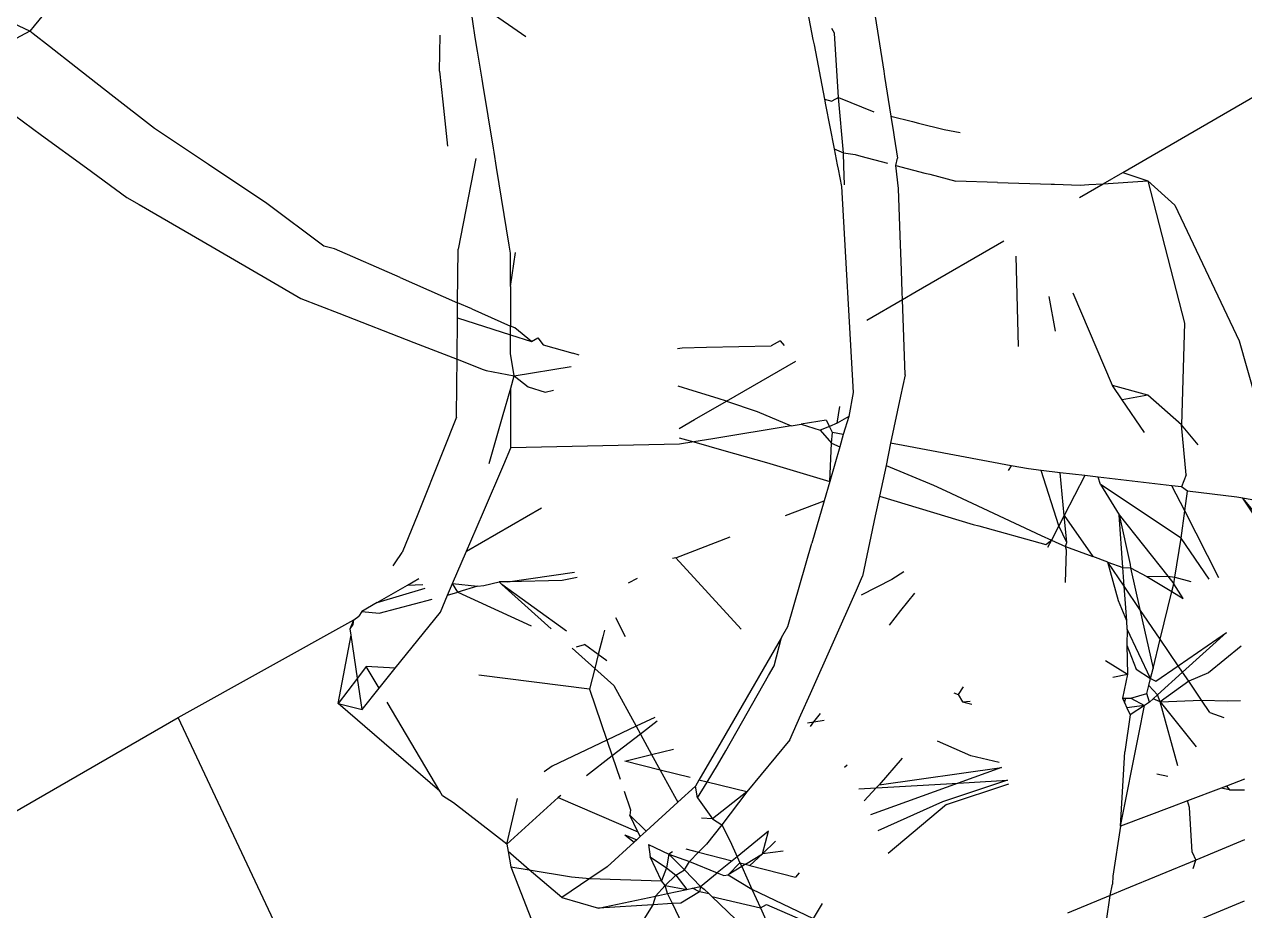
# Model space of a CAD drawing. Header units: inches. Extents: x 3324238 to 135265466, y -1036581 to 20094598.
# Drawn here: x 3354736.8389 to 3354737.2095, y -519085.2643 to -519084.995 of the extents above; entities that cross this region are included whole.
import ezdxf

# ---------------------------------------------------------------- set-up
doc = ezdxf.new("R2010")
doc.units = ezdxf.units.IN
doc.header["$MEASUREMENT"] = 0
doc.layers.add('FURNITURE', color=32, linetype='Continuous', lineweight=13)

msp = doc.modelspace()

# ---------------------------------------------------------------- linework, layer by layer
for p, q in [((3354737.17251, -519085.03994, 0.00267), (3354738.72863, -519084.14012, 0.00267)), ((3354737.07476, -519084.98057, 0.00267), (3354737.07841, -519084.99951, 0.00267)), ((3354736.84054, -519084.99702, 0.00267), (3354736.82115, -519084.98804, 0.00267)), ((3354736.84661, -519084.98964, 0.00267), (3354736.84188, -519084.9954, 0.00267)), ((3354736.97585, -519084.99896, 0.00267), (3354736.97434, -519084.9892, 0.00267)), ((3354736.97905, -519084.99027, 0.00267), (3354736.99118, -519084.99868, 0.00267)), ((3354737.09704, -519084.99067, 0.00267), (3354737.09992, -519085.00917, 0.00267)), ((3354736.84054, -519084.99702, 0.00267), (3354736.82146, -519085.00719, 0.00267)), ((3354736.84188, -519084.9954, 0.00267), (3354736.84054, -519084.99702, 0.00267)), ((3354736.84158, -519084.99783, 0.00267), (3354736.84054, -519084.99702, 0.00267)), ((3354736.84651, -519085.00169, 0.00267), (3354736.84158, -519084.99783, 0.00267)), ((3354736.96496, -519085.00923, 0.00267), (3354736.96516, -519084.99821, 0.00267)), ((3354737.0849, -519084.99761, 0.00267), (3354737.08417, -519084.99618, 0.00267)), ((3354737.08613, -519085.01714, 0.00267), (3354737.0849, -519084.99761, 0.00267)), ((3354736.85451, -519085.00795, 0.00267), (3354736.84651, -519085.00169, 0.00267)), ((3354736.97649, -519085.00311, 0.00267), (3354736.97585, -519084.99896, 0.00267)), ((3354737.07841, -519084.99951, 0.00267), (3354737.07873, -519085.00114, 0.00267)), ((3354737.07873, -519085.00114, 0.00267), (3354737.08193, -519085.01774, 0.00267)), ((3354736.97788, -519085.01163, 0.00267), (3354736.97649, -519085.00311, 0.00267)), ((3354736.86528, -519085.01637, 0.00267), (3354736.85451, -519085.00795, 0.00267)), ((3354736.96496, -519085.00923, 0.00267), (3354736.96594, -519085.01852, 0.00267)), ((3354737.09992, -519085.00917, 0.00267), (3354737.10017, -519085.01077, 0.00267)), ((3354736.97809, -519085.0129, 0.00267), (3354736.97788, -519085.01163, 0.00267)), ((3354736.98132, -519085.03261, 0.00267), (3354736.97809, -519085.0129, 0.00267)), ((3354737.10017, -519085.01077, 0.00267), (3354737.10205, -519085.02283, 0.00267)), ((3354736.87844, -519085.02661, 0.00267), (3354736.86528, -519085.01637, 0.00267)), ((3354737.08613, -519085.01714, 0.00267), (3354737.08413, -519085.0183, 0.00267)), ((3354737.08613, -519085.01714, 0.00267), (3354737.09694, -519085.02154, 0.00267)), ((3354737.0877, -519085.03402, 0.00267), (3354737.08613, -519085.01714, 0.00267)), ((3354736.96594, -519085.01852, 0.00267), (3354736.96736, -519085.03196, 0.00267)), ((3354737.08193, -519085.01774, 0.00267), (3354737.08413, -519085.0183, 0.00267)), ((3354737.08193, -519085.01774, 0.00267), (3354737.08225, -519085.01938, 0.00267)), ((3354737.08225, -519085.01938, 0.00267), (3354737.08484, -519085.03283, 0.00267)), ((3354736.83582, -519085.02252, 0.00267), (3354736.84411, -519085.02859, 0.00267)), ((3354737.10205, -519085.02283, 0.00267), (3354737.10863, -519085.0245, 0.00267)), ((3354737.10205, -519085.02283, 0.00267), (3354737.10283, -519085.02785, 0.00267)), ((3354737.10863, -519085.0245, 0.00267), (3354737.11047, -519085.02497, 0.00267)), ((3354736.89477, -519085.03754, 0.00267), (3354736.87844, -519085.02661, 0.00267)), ((3354737.10283, -519085.02785, 0.00267), (3354737.10304, -519085.02922, 0.00267)), ((3354737.11047, -519085.02497, 0.00267), (3354737.11822, -519085.02693, 0.00267)), ((3354737.11822, -519085.02693, 0.00267), (3354737.12311, -519085.02779, 0.00267)), ((3354736.84411, -519085.02859, 0.00267), (3354736.85774, -519085.03857, 0.00267)), ((3354737.10304, -519085.02922, 0.00267), (3354737.10404, -519085.03565, 0.00267)), ((3354736.97597, -519085.0357, 0.00267), (3354736.97066, -519085.0633, 0.00267)), ((3354736.98153, -519085.03385, 0.00267), (3354736.98132, -519085.03261, 0.00267)), ((3354736.98228, -519085.03844, 0.00267), (3354736.98153, -519085.03385, 0.00267)), ((3354737.08484, -519085.03283, 0.00267), (3354737.0877, -519085.03402, 0.00267)), ((3354737.08484, -519085.03283, 0.00267), (3354737.08578, -519085.0377, 0.00267)), ((3354737.0877, -519085.03402, 0.00267), (3354737.09126, -519085.03453, 0.00267)), ((3354737.08782, -519085.03794, 0.00267), (3354737.0877, -519085.03402, 0.00267)), ((3354737.09126, -519085.03453, 0.00267), (3354737.09298, -519085.03499, 0.00267)), ((3354737.09298, -519085.03499, 0.00267), (3354737.10107, -519085.03714, 0.00267)), ((3354737.10363, -519085.03782, 0.00267), (3354737.10404, -519085.03565, 0.00267)), ((3354736.85774, -519085.03857, 0.00267), (3354736.86998, -519085.04754, 0.00267)), ((3354736.91249, -519085.04939, 0.00267), (3354736.89477, -519085.03754, 0.00267)), ((3354736.98616, -519085.06208, 0.00267), (3354736.98228, -519085.03844, 0.00267)), ((3354737.08578, -519085.0377, 0.00267), (3354737.08603, -519085.03897, 0.00267)), ((3354737.08603, -519085.03897, 0.00267), (3354737.08703, -519085.04419, 0.00267)), ((3354737.08799, -519085.04371, 0.00267), (3354737.08782, -519085.03794, 0.00267)), ((3354737.10363, -519085.03782, 0.00267), (3354737.11243, -519085.04015, 0.00267)), ((3354737.10436, -519085.04481, 0.00267), (3354737.10363, -519085.03782, 0.00267)), ((3354737.11243, -519085.04015, 0.00267), (3354737.1139, -519085.04054, 0.00267)), ((3354737.1139, -519085.04054, 0.00267), (3354737.12178, -519085.04263, 0.00267)), ((3354737.13446, -519085.04303, 0.00267), (3354737.12178, -519085.04263, 0.00267)), ((3354737.13446, -519085.04303, 0.00267), (3354737.15076, -519085.04354, 0.00267)), ((3354737.16653, -519085.04339, 0.00267), (3354737.17251, -519085.03994, 0.00267)), ((3354737.16653, -519085.04339, 0.00267), (3354737.18017, -519085.04256, 0.00267)), ((3354737.17251, -519085.03994, 0.00267), (3354737.18017, -519085.04256, 0.00267)), ((3354737.18017, -519085.04256, 0.00267), (3354737.18835, -519085.04996, 0.00267)), ((3354737.18017, -519085.04256, 0.00267), (3354737.19126, -519085.08579, 0.00267)), ((3354737.08703, -519085.04419, 0.00267), (3354737.09062, -519085.1069, 0.00267)), ((3354737.10488, -519085.05915, 0.00267), (3354737.10436, -519085.04481, 0.00267)), ((3354737.15076, -519085.04354, 0.00267), (3354737.15177, -519085.04357, 0.00267)), ((3354737.15177, -519085.04357, 0.00267), (3354737.15957, -519085.04381, 0.00267)), ((3354737.15933, -519085.04755, 0.00267), (3354737.16653, -519085.04339, 0.00267)), ((3354737.15957, -519085.04381, 0.00267), (3354737.16216, -519085.04365, 0.00267)), ((3354737.16216, -519085.04365, 0.00267), (3354737.16653, -519085.04339, 0.00267)), ((3354736.86998, -519085.04754, 0.00267), (3354736.87371, -519085.0497, 0.00267)), ((3354736.87371, -519085.0497, 0.00267), (3354736.89278, -519085.06078, 0.00267)), ((3354736.9298, -519085.06236, 0.00267), (3354736.91249, -519085.04939, 0.00267)), ((3354737.18835, -519085.04996, 0.00267), (3354737.20788, -519085.09113, 0.00267)), ((3354736.89278, -519085.06078, 0.00267), (3354736.91261, -519085.07229, 0.00267)), ((3354737.10526, -519085.06982, 0.00267), (3354737.10488, -519085.05915, 0.00267)), ((3354737.10977, -519085.07617, 0.00267), (3354737.1364, -519085.06079, 0.00267)), ((3354736.9331, -519085.06318, 0.00267), (3354736.9298, -519085.06236, 0.00267)), ((3354736.95303, -519085.07192, 0.00267), (3354736.9331, -519085.06318, 0.00267)), ((3354736.97048, -519085.07958, 0.00267), (3354736.97066, -519085.0633, 0.00267)), ((3354736.98655, -519085.06451, 0.00267), (3354736.98616, -519085.06208, 0.00267)), ((3354736.98656, -519085.07464, 0.00267), (3354736.98655, -519085.06451, 0.00267)), ((3354736.98656, -519085.07464, 0.00267), (3354736.98802, -519085.06426, 0.00267)), ((3354737.14083, -519085.09288, 0.00267), (3354737.14009, -519085.06538, 0.00267)), ((3354736.91261, -519085.07229, 0.00267), (3354736.92285, -519085.07824, 0.00267)), ((3354736.95303, -519085.07192, 0.00267), (3354736.97048, -519085.07958, 0.00267)), ((3354737.10549, -519085.07638, 0.00267), (3354737.10526, -519085.06982, 0.00267)), ((3354736.98656, -519085.07464, 0.00267), (3354736.98657, -519085.08664, 0.00267)), ((3354737.10557, -519085.0786, 0.00267), (3354737.10549, -519085.07638, 0.00267)), ((3354737.10557, -519085.0786, 0.00267), (3354737.10977, -519085.07617, 0.00267)), ((3354736.92285, -519085.07824, 0.00267), (3354736.93434, -519085.08272, 0.00267)), ((3354736.97044, -519085.08418, 0.00267), (3354736.97048, -519085.07958, 0.00267)), ((3354736.97476, -519085.08146, 0.00267), (3354736.97048, -519085.07958, 0.00267)), ((3354737.09478, -519085.08483, 0.00267), (3354737.10557, -519085.0786, 0.00267)), ((3354737.10639, -519085.10152, 0.00267), (3354737.10557, -519085.0786, 0.00267)), ((3354737.15002, -519085.07772, 0.00267), (3354737.15199, -519085.08817, 0.00267)), ((3354737.16943, -519085.10475, 0.00267), (3354737.15741, -519085.0767, 0.00267)), ((3354736.93434, -519085.08272, 0.00267), (3354736.95717, -519085.09162, 0.00267)), ((3354736.97476, -519085.08146, 0.00267), (3354736.98657, -519085.08664, 0.00267)), ((3354736.97029, -519085.09673, 0.00267), (3354736.97044, -519085.08418, 0.00267)), ((3354736.97044, -519085.08418, 0.00267), (3354736.98658, -519085.08929, 0.00267)), ((3354736.98658, -519085.08929, 0.00267), (3354736.98657, -519085.08664, 0.00267)), ((3354736.9878, -519085.08717, 0.00267), (3354736.98657, -519085.08664, 0.00267)), ((3354736.99295, -519085.09131, 0.00267), (3354736.9878, -519085.08717, 0.00267)), ((3354737.19126, -519085.08579, 0.00267), (3354737.19033, -519085.11669, 0.00267)), ((3354736.98658, -519085.09499, 0.00267), (3354736.98658, -519085.08929, 0.00267)), ((3354736.98658, -519085.08929, 0.00267), (3354736.99295, -519085.09131, 0.00267)), ((3354736.99295, -519085.09131, 0.00267), (3354736.9948, -519085.09024, 0.00267)), ((3354736.9948, -519085.09024, 0.00267), (3354736.99642, -519085.09241, 0.00267)), ((3354737.0684, -519085.0911, 0.00267), (3354737.06573, -519085.09264, 0.00267)), ((3354737.0684, -519085.0911, 0.00267), (3354737.0697, -519085.09255, 0.00267)), ((3354737.20788, -519085.09113, 0.00267), (3354737.22358, -519085.14673, 0.00267)), ((3354736.95717, -519085.09162, 0.00267), (3354736.97029, -519085.09673, 0.00267)), ((3354736.98765, -519085.10179, 0.00267), (3354736.98658, -519085.09499, 0.00267)), ((3354736.99642, -519085.09241, 0.00267), (3354737.0055, -519085.09494, 0.00267)), ((3354737.00741, -519085.09553, 0.00267), (3354737.0055, -519085.09494, 0.00267)), ((3354737.0373, -519085.0935, 0.00267), (3354737.03865, -519085.09327, 0.00267)), ((3354737.03865, -519085.09327, 0.00267), (3354737.0461, -519085.0931, 0.00267)), ((3354737.0461, -519085.0931, 0.00267), (3354737.06573, -519085.09264, 0.00267)), ((3354736.9702, -519085.10445, 0.00267), (3354736.97029, -519085.09673, 0.00267)), ((3354736.97029, -519085.09673, 0.00267), (3354736.97822, -519085.09982, 0.00267)), ((3354737.05214, -519085.10946, 0.00267), (3354737.07321, -519085.09729, 0.00267)), ((3354736.97822, -519085.09982, 0.00267), (3354736.97916, -519085.10018, 0.00267)), ((3354736.97916, -519085.10018, 0.00267), (3354736.98765, -519085.10179, 0.00267)), ((3354736.98659, -519085.10553, 0.00267), (3354736.98765, -519085.10179, 0.00267)), ((3354736.98765, -519085.10179, 0.00267), (3354737.00492, -519085.0989, 0.00267)), ((3354736.98765, -519085.10179, 0.00267), (3354736.99192, -519085.10516, 0.00267)), ((3354737.10639, -519085.10152, 0.00267), (3354737.10502, -519085.10801, 0.00267)), ((3354736.97009, -519085.11435, 0.00267), (3354736.9702, -519085.10445, 0.00267)), ((3354736.98411, -519085.11426, 0.00267), (3354736.98659, -519085.10553, 0.00267)), ((3354736.9866, -519085.11282, 0.00267), (3354736.98659, -519085.10553, 0.00267)), ((3354736.99192, -519085.10516, 0.00267), (3354736.99705, -519085.10679, 0.00267)), ((3354736.99705, -519085.10679, 0.00267), (3354736.9996, -519085.10611, 0.00267)), ((3354737.04205, -519085.10632, 0.00267), (3354737.0375, -519085.1049, 0.00267)), ((3354737.17234, -519085.10904, 0.00267), (3354737.16943, -519085.10475, 0.00267)), ((3354737.18015, -519085.10767, 0.00267), (3354737.16943, -519085.10475, 0.00267)), ((3354737.04959, -519085.10866, 0.00267), (3354737.04205, -519085.10632, 0.00267)), ((3354737.04242, -519085.11507, 0.00267), (3354737.05214, -519085.10946, 0.00267)), ((3354737.05214, -519085.10946, 0.00267), (3354737.04959, -519085.10866, 0.00267)), ((3354737.05214, -519085.10946, 0.00267), (3354737.0615, -519085.11263, 0.00267)), ((3354737.09062, -519085.1069, 0.00267), (3354737.08926, -519085.11416, 0.00267)), ((3354737.10502, -519085.10801, 0.00267), (3354737.10201, -519085.1223, 0.00267)), ((3354737.18015, -519085.10767, 0.00267), (3354737.17234, -519085.10904, 0.00267)), ((3354737.1791, -519085.119, 0.00267), (3354737.17234, -519085.10904, 0.00267)), ((3354737.19033, -519085.11669, 0.00267), (3354737.18015, -519085.10767, 0.00267)), ((3354736.98661, -519085.12371, 0.00267), (3354736.9866, -519085.11282, 0.00267)), ((3354737.0615, -519085.11263, 0.00267), (3354737.07177, -519085.11703, 0.00267)), ((3354737.08575, -519085.11615, 0.00267), (3354737.08652, -519085.11113, 0.00267)), ((3354736.97009, -519085.11435, 0.00267), (3354736.96594, -519085.12475, 0.00267)), ((3354736.98008, -519085.12846, 0.00267), (3354736.98411, -519085.11426, 0.00267)), ((3354737.03774, -519085.11777, 0.00267), (3354737.04242, -519085.11507, 0.00267)), ((3354737.07177, -519085.11703, 0.00267), (3354737.04799, -519085.12093, 0.00267)), ((3354737.07177, -519085.11703, 0.00267), (3354737.07484, -519085.11652, 0.00267)), ((3354737.08244, -519085.11528, 0.00267), (3354737.07484, -519085.11652, 0.00267)), ((3354737.07484, -519085.11652, 0.00267), (3354737.08061, -519085.11832, 0.00267)), ((3354737.08339, -519085.11714, 0.00267), (3354737.08061, -519085.11832, 0.00267)), ((3354737.08244, -519085.11528, 0.00267), (3354737.08339, -519085.11714, 0.00267)), ((3354737.08575, -519085.11615, 0.00267), (3354737.08339, -519085.11714, 0.00267)), ((3354737.08435, -519085.11902, 0.00267), (3354737.08339, -519085.11714, 0.00267)), ((3354737.08926, -519085.11416, 0.00267), (3354737.08575, -519085.11615, 0.00267)), ((3354737.08926, -519085.11416, 0.00267), (3354737.08754, -519085.11961, 0.00267)), ((3354737.19539, -519085.12274, 0.00267), (3354737.19033, -519085.11669, 0.00267)), ((3354737.19176, -519085.13192, 0.00267), (3354737.19033, -519085.11669, 0.00267)), ((3354737.03779, -519085.12061, 0.00267), (3354737.04226, -519085.12187, 0.00267)), ((3354737.04799, -519085.12093, 0.00267), (3354737.04226, -519085.12187, 0.00267)), ((3354737.08061, -519085.11832, 0.00267), (3354737.08402, -519085.12228, 0.00267)), ((3354737.08402, -519085.12228, 0.00267), (3354737.08435, -519085.11902, 0.00267)), ((3354737.08754, -519085.11961, 0.00267), (3354737.08435, -519085.11902, 0.00267)), ((3354737.08754, -519085.11961, 0.00267), (3354737.08659, -519085.12338, 0.00267)), ((3354736.96594, -519085.12475, 0.00267), (3354736.95834, -519085.14379, 0.00267)), ((3354736.98447, -519085.12869, 0.00267), (3354736.98661, -519085.12371, 0.00267)), ((3354737.03783, -519085.1226, 0.00267), (3354736.98661, -519085.12371, 0.00267)), ((3354737.04226, -519085.12187, 0.00267), (3354737.03783, -519085.1226, 0.00267)), ((3354737.04226, -519085.12187, 0.00267), (3354737.05131, -519085.12444, 0.00267)), ((3354737.05131, -519085.12444, 0.00267), (3354737.06432, -519085.12812, 0.00267)), ((3354737.08355, -519085.13389, 0.00267), (3354737.08402, -519085.12228, 0.00267)), ((3354737.08659, -519085.12338, 0.00267), (3354737.08355, -519085.13389, 0.00267)), ((3354737.08402, -519085.12228, 0.00267), (3354737.08659, -519085.12338, 0.00267)), ((3354737.10201, -519085.1223, 0.00267), (3354737.1006, -519085.12899, 0.00267)), ((3354737.10578, -519085.123, 0.00267), (3354737.10201, -519085.1223, 0.00267)), ((3354737.13858, -519085.1291, 0.00267), (3354737.10578, -519085.123, 0.00267)), ((3354737.06432, -519085.12812, 0.00267), (3354737.08355, -519085.13389, 0.00267)), ((3354736.97829, -519085.14315, 0.00267), (3354736.98447, -519085.12869, 0.00267)), ((3354737.1006, -519085.12899, 0.00267), (3354737.09861, -519085.13841, 0.00267)), ((3354737.1006, -519085.12899, 0.00267), (3354737.11504, -519085.13503, 0.00267)), ((3354737.13858, -519085.1291, 0.00267), (3354737.13766, -519085.13058, 0.00267)), ((3354737.14387, -519085.13008, 0.00267), (3354737.13858, -519085.1291, 0.00267)), ((3354737.14776, -519085.13054, 0.00267), (3354737.14387, -519085.13008, 0.00267)), ((3354737.1531, -519085.14733, 0.00267), (3354737.14776, -519085.13054, 0.00267)), ((3354737.1535, -519085.13122, 0.00267), (3354737.14776, -519085.13054, 0.00267)), ((3354737.15471, -519085.14422, 0.00267), (3354737.1535, -519085.13122, 0.00267)), ((3354737.16098, -519085.1321, 0.00267), (3354737.1535, -519085.13122, 0.00267)), ((3354737.16098, -519085.1321, 0.00267), (3354737.15471, -519085.14422, 0.00267)), ((3354737.16504, -519085.13257, 0.00267), (3354737.16098, -519085.1321, 0.00267)), ((3354737.19176, -519085.13192, 0.00267), (3354737.19033, -519085.13555, 0.00267)), ((3354737.08355, -519085.13389, 0.00267), (3354737.08186, -519085.13973, 0.00267)), ((3354737.11504, -519085.13503, 0.00267), (3354737.11872, -519085.13675, 0.00267)), ((3354737.16577, -519085.13483, 0.00267), (3354737.16504, -519085.13257, 0.00267)), ((3354737.18741, -519085.13521, 0.00267), (3354737.16504, -519085.13257, 0.00267)), ((3354737.19024, -519085.15117, 0.00267), (3354737.16577, -519085.13483, 0.00267)), ((3354737.16577, -519085.13483, 0.00267), (3354737.1714, -519085.14404, 0.00267)), ((3354737.19132, -519085.14285, 0.00267), (3354737.18741, -519085.13521, 0.00267)), ((3354737.19033, -519085.13555, 0.00267), (3354737.18741, -519085.13521, 0.00267)), ((3354737.19222, -519085.13681, 0.00267), (3354737.19033, -519085.13555, 0.00267)), ((3354737.09861, -519085.13841, 0.00267), (3354737.09735, -519085.14438, 0.00267)), ((3354737.09861, -519085.13841, 0.00267), (3354737.12711, -519085.14695, 0.00267)), ((3354737.11872, -519085.13675, 0.00267), (3354737.14775, -519085.15028, 0.00267)), ((3354737.19132, -519085.14285, 0.00267), (3354737.19222, -519085.13681, 0.00267)), ((3354737.20716, -519085.13863, 0.00267), (3354737.19222, -519085.13681, 0.00267)), ((3354737.20895, -519085.13896, 0.00267), (3354737.20716, -519085.13863, 0.00267)), ((3354737.22222, -519085.15483, 0.00267), (3354737.20895, -519085.13896, 0.00267)), ((3354737.21859, -519085.15353, 0.00267), (3354737.20895, -519085.13896, 0.00267)), ((3354737.21503, -519085.14007, 0.00267), (3354737.20895, -519085.13896, 0.00267)), ((3354736.97319, -519085.15505, 0.00267), (3354736.99595, -519085.14191, 0.00267)), ((3354736.97448, -519085.15205, 0.00267), (3354736.97829, -519085.14315, 0.00267)), ((3354737.07011, -519085.14426, 0.00267), (3354737.08186, -519085.13973, 0.00267)), ((3354737.08186, -519085.13973, 0.00267), (3354737.07811, -519085.15269, 0.00267)), ((3354737.19024, -519085.15117, 0.00267), (3354737.19132, -519085.14285, 0.00267)), ((3354737.20172, -519085.16314, 0.00267), (3354737.19132, -519085.14285, 0.00267)), ((3354736.95834, -519085.14379, 0.00267), (3354736.95367, -519085.15547, 0.00267)), ((3354737.09735, -519085.14438, 0.00267), (3354737.09349, -519085.16268, 0.00267)), ((3354737.12711, -519085.14695, 0.00267), (3354737.12875, -519085.14741, 0.00267)), ((3354737.15471, -519085.14422, 0.00267), (3354737.1531, -519085.14733, 0.00267)), ((3354737.15471, -519085.14422, 0.00267), (3354737.16339, -519085.15674, 0.00267)), ((3354737.15548, -519085.15246, 0.00267), (3354737.15471, -519085.14422, 0.00267)), ((3354737.1714, -519085.14404, 0.00267), (3354737.17473, -519085.15917, 0.00267)), ((3354737.1714, -519085.14404, 0.00267), (3354737.18619, -519085.16272, 0.00267)), ((3354737.17255, -519085.16009, 0.00267), (3354737.1714, -519085.14404, 0.00267)), ((3354737.12875, -519085.14741, 0.00267), (3354737.14918, -519085.15306, 0.00267)), ((3354737.14775, -519085.15028, 0.00267), (3354737.15083, -519085.15171, 0.00267)), ((3354737.1531, -519085.14733, 0.00267), (3354737.15083, -519085.15171, 0.00267)), ((3354737.15548, -519085.15246, 0.00267), (3354737.1531, -519085.14733, 0.00267)), ((3354736.97319, -519085.15505, 0.00267), (3354736.97448, -519085.15205, 0.00267)), ((3354737.03675, -519085.15712, 0.00267), (3354737.05325, -519085.15076, 0.00267)), ((3354737.07081, -519085.17794, 0.00267), (3354737.07811, -519085.15269, 0.00267)), ((3354737.14918, -519085.15306, 0.00267), (3354737.15083, -519085.15171, 0.00267)), ((3354737.15083, -519085.15171, 0.00267), (3354737.14965, -519085.15399, 0.00267)), ((3354737.15083, -519085.15171, 0.00267), (3354737.15513, -519085.15371, 0.00267)), ((3354737.15513, -519085.15371, 0.00267), (3354737.15548, -519085.15246, 0.00267)), ((3354737.15513, -519085.15371, 0.00267), (3354737.16339, -519085.15674, 0.00267)), ((3354737.15541, -519085.15478, 0.00267), (3354737.15513, -519085.15371, 0.00267)), ((3354737.18832, -519085.16295, 0.00267), (3354737.19024, -519085.15117, 0.00267)), ((3354737.19878, -519085.16354, 0.00267), (3354737.19024, -519085.15117, 0.00267)), ((3354736.95153, -519085.1586, 0.00267), (3354736.95367, -519085.15547, 0.00267)), ((3354736.96896, -519085.16493, 0.00267), (3354736.97319, -519085.15505, 0.00267)), ((3354737.03675, -519085.15712, 0.00267), (3354737.03572, -519085.15732, 0.00267)), ((3354737.05659, -519085.17882, 0.00267), (3354737.03675, -519085.15712, 0.00267)), ((3354737.1551, -519085.1646, 0.00267), (3354737.15541, -519085.15478, 0.00267)), ((3354737.168, -519085.15843, 0.00267), (3354737.16339, -519085.15674, 0.00267)), ((3354736.95086, -519085.15958, 0.00267), (3354736.95153, -519085.1586, 0.00267)), ((3354736.98574, -519085.16437, 0.00267), (3354737.006, -519085.16149, 0.00267)), ((3354737.10604, -519085.16133, 0.00267), (3354737.10241, -519085.16374, 0.00267)), ((3354737.17295, -519085.16573, 0.00267), (3354737.168, -519085.15843, 0.00267)), ((3354737.1712, -519085.17022, 0.00267), (3354737.168, -519085.15843, 0.00267)), ((3354737.168, -519085.15843, 0.00267), (3354737.17255, -519085.16009, 0.00267)), ((3354737.17295, -519085.16573, 0.00267), (3354737.17255, -519085.16009, 0.00267)), ((3354737.17255, -519085.16009, 0.00267), (3354737.17488, -519085.16018, 0.00267)), ((3354737.17473, -519085.15917, 0.00267), (3354737.17488, -519085.16018, 0.00267)), ((3354737.17488, -519085.16018, 0.00267), (3354737.17985, -519085.16277, 0.00267)), ((3354737.17488, -519085.16018, 0.00267), (3354737.17774, -519085.17278, 0.00267)), ((3354736.94607, -519085.17071, 0.00267), (3354736.95525, -519085.16541, 0.00267)), ((3354736.95525, -519085.16541, 0.00267), (3354736.95873, -519085.1634, 0.00267)), ((3354736.95525, -519085.16541, 0.00267), (3354736.95991, -519085.16525, 0.00267)), ((3354736.96743, -519085.1685, 0.00267), (3354736.96896, -519085.16493, 0.00267)), ((3354736.97055, -519085.16749, 0.00267), (3354736.96896, -519085.16493, 0.00267)), ((3354736.96896, -519085.16493, 0.00267), (3354736.97655, -519085.16568, 0.00267)), ((3354736.97845, -519085.16556, 0.00267), (3354736.98307, -519085.16443, 0.00267)), ((3354736.98574, -519085.16437, 0.00267), (3354736.98307, -519085.16443, 0.00267)), ((3354736.98307, -519085.16443, 0.00267), (3354736.98393, -519085.1652, 0.00267)), ((3354736.98393, -519085.1652, 0.00267), (3354736.99886, -519085.1787, 0.00267)), ((3354737.00354, -519085.17941, 0.00267), (3354736.98393, -519085.1652, 0.00267)), ((3354737.00224, -519085.16402, 0.00267), (3354736.98574, -519085.16437, 0.00267)), ((3354737.00682, -519085.16311, 0.00267), (3354737.00224, -519085.16402, 0.00267)), ((3354737.02502, -519085.16336, 0.00267), (3354737.02226, -519085.16484, 0.00267)), ((3354737.09161, -519085.16692, 0.00267), (3354737.09349, -519085.16268, 0.00267)), ((3354737.10241, -519085.16374, 0.00267), (3354737.09307, -519085.16846, 0.00267)), ((3354737.17985, -519085.16277, 0.00267), (3354737.18619, -519085.16272, 0.00267)), ((3354737.17985, -519085.16277, 0.00267), (3354737.18744, -519085.16735, 0.00267)), ((3354737.18619, -519085.16272, 0.00267), (3354737.18832, -519085.16295, 0.00267)), ((3354737.18619, -519085.16272, 0.00267), (3354737.188, -519085.16503, 0.00267)), ((3354737.18744, -519085.16735, 0.00267), (3354737.188, -519085.16503, 0.00267)), ((3354737.188, -519085.16503, 0.00267), (3354737.18832, -519085.16295, 0.00267)), ((3354737.1909, -519085.16944, 0.00267), (3354737.188, -519085.16503, 0.00267)), ((3354737.18832, -519085.16295, 0.00267), (3354737.19322, -519085.16431, 0.00267)), ((3354736.94607, -519085.17071, 0.00267), (3354736.96062, -519085.16635, 0.00267)), ((3354736.96525, -519085.1736, 0.00267), (3354736.96743, -519085.1685, 0.00267)), ((3354736.96743, -519085.1685, 0.00267), (3354736.97055, -519085.16749, 0.00267)), ((3354736.97655, -519085.16568, 0.00267), (3354736.97055, -519085.16749, 0.00267)), ((3354736.97055, -519085.16749, 0.00267), (3354736.99284, -519085.17779, 0.00267)), ((3354736.97655, -519085.16568, 0.00267), (3354736.97845, -519085.16556, 0.00267)), ((3354737.07763, -519085.19834, 0.00267), (3354737.09161, -519085.16692, 0.00267)), ((3354737.10514, -519085.17307, 0.00267), (3354737.10936, -519085.1678, 0.00267)), ((3354737.17371, -519085.17625, 0.00267), (3354737.17295, -519085.16573, 0.00267)), ((3354737.17774, -519085.17278, 0.00267), (3354737.17295, -519085.16573, 0.00267)), ((3354737.18389, -519085.18185, 0.00267), (3354737.18744, -519085.16735, 0.00267)), ((3354737.18744, -519085.16735, 0.00267), (3354737.1909, -519085.16944, 0.00267)), ((3354736.94607, -519085.17071, 0.00267), (3354736.94141, -519085.17341, 0.00267)), ((3354736.9466, -519085.17392, 0.00267), (3354736.96276, -519085.16971, 0.00267)), ((3354737.17371, -519085.17625, 0.00267), (3354737.1712, -519085.17022, 0.00267)), ((3354737.18389, -519085.18185, 0.00267), (3354737.17774, -519085.17278, 0.00267)), ((3354737.17774, -519085.17278, 0.00267), (3354737.18171, -519085.19077, 0.00267)), ((3354736.88559, -519085.20565, 0.00267), (3354736.93899, -519085.1759, 0.00267)), ((3354736.93782, -519085.17865, 0.00267), (3354736.93899, -519085.1759, 0.00267)), ((3354736.93872, -519085.17734, 0.00267), (3354736.93899, -519085.1759, 0.00267)), ((3354736.93899, -519085.1759, 0.00267), (3354736.94043, -519085.17485, 0.00267)), ((3354736.94141, -519085.17341, 0.00267), (3354736.94043, -519085.17485, 0.00267)), ((3354736.94141, -519085.17341, 0.00267), (3354736.9466, -519085.17392, 0.00267)), ((3354736.95154, -519085.19062, 0.00267), (3354736.96525, -519085.1736, 0.00267)), ((3354737.01842, -519085.17525, 0.00267), (3354737.02137, -519085.18101, 0.00267)), ((3354737.10167, -519085.17753, 0.00267), (3354737.10514, -519085.17307, 0.00267)), ((3354737.17389, -519085.17877, 0.00267), (3354737.17371, -519085.17625, 0.00267)), ((3354736.93782, -519085.17865, 0.00267), (3354736.93872, -519085.17734, 0.00267)), ((3354736.93811, -519085.18058, 0.00267), (3354736.93782, -519085.17865, 0.00267)), ((3354737.01504, -519085.17911, 0.00267), (3354737.01455, -519085.18109, 0.00267)), ((3354737.06888, -519085.18127, 0.00267), (3354737.07081, -519085.17794, 0.00267)), ((3354737.17389, -519085.17877, 0.00267), (3354737.17379, -519085.18367, 0.00267)), ((3354737.18098, -519085.19375, 0.00267), (3354737.17389, -519085.17877, 0.00267)), ((3354737.18935, -519085.1899, 0.00267), (3354737.204, -519085.17984, 0.00267)), ((3354737.204, -519085.17984, 0.00267), (3354737.19069, -519085.19187, 0.00267)), ((3354736.93419, -519085.20136, 0.00267), (3354736.93811, -519085.18058, 0.00267)), ((3354736.94005, -519085.19365, 0.00267), (3354736.93811, -519085.18058, 0.00267)), ((3354737.00658, -519085.18414, 0.00267), (3354737.00902, -519085.18343, 0.00267)), ((3354737.01321, -519085.1865, 0.00267), (3354737.00902, -519085.18343, 0.00267)), ((3354737.01455, -519085.18109, 0.00267), (3354737.01321, -519085.1865, 0.00267)), ((3354737.06888, -519085.18127, 0.00267), (3354737.06331, -519085.1909, 0.00267)), ((3354737.06666, -519085.18989, 0.00267), (3354737.06888, -519085.18127, 0.00267)), ((3354737.17379, -519085.18367, 0.00267), (3354737.17399, -519085.1925, 0.00267)), ((3354737.17379, -519085.18367, 0.00267), (3354737.17659, -519085.19092, 0.00267)), ((3354737.18171, -519085.19077, 0.00267), (3354737.18389, -519085.18185, 0.00267)), ((3354737.18935, -519085.1899, 0.00267), (3354737.18389, -519085.18185, 0.00267)), ((3354737.20848, -519085.184, 0.00267), (3354737.1986, -519085.19205, 0.00267)), ((3354737.00529, -519085.18452, 0.00267), (3354737.01216, -519085.19073, 0.00267)), ((3354737.01321, -519085.1865, 0.00267), (3354737.01216, -519085.19073, 0.00267)), ((3354737.01583, -519085.18841, 0.00267), (3354737.01321, -519085.1865, 0.00267)), ((3354736.94272, -519085.19014, 0.00267), (3354736.94005, -519085.19365, 0.00267)), ((3354736.95154, -519085.19062, 0.00267), (3354736.94272, -519085.19014, 0.00267)), ((3354736.94662, -519085.19675, 0.00267), (3354736.94272, -519085.19014, 0.00267)), ((3354736.94662, -519085.19675, 0.00267), (3354736.95154, -519085.19062, 0.00267)), ((3354737.01216, -519085.19073, 0.00267), (3354737.01058, -519085.19707, 0.00267)), ((3354737.01216, -519085.19073, 0.00267), (3354737.01793, -519085.19594, 0.00267)), ((3354737.06331, -519085.1909, 0.00267), (3354737.05049, -519085.21305, 0.00267)), ((3354737.06495, -519085.19289, 0.00267), (3354737.06666, -519085.18989, 0.00267)), ((3354737.16723, -519085.18828, 0.00267), (3354737.17399, -519085.1925, 0.00267)), ((3354737.17659, -519085.19092, 0.00267), (3354737.18098, -519085.19375, 0.00267)), ((3354737.18098, -519085.19375, 0.00267), (3354737.18171, -519085.19077, 0.00267)), ((3354737.18254, -519085.19458, 0.00267), (3354737.18935, -519085.1899, 0.00267)), ((3354737.19069, -519085.19187, 0.00267), (3354737.18935, -519085.1899, 0.00267)), ((3354736.94005, -519085.19365, 0.00267), (3354736.93419, -519085.20136, 0.00267)), ((3354736.94145, -519085.20316, 0.00267), (3354736.94005, -519085.19365, 0.00267)), ((3354737.01058, -519085.19707, 0.00267), (3354736.97695, -519085.19279, 0.00267)), ((3354737.0519, -519085.2158, 0.00267), (3354737.06495, -519085.19289, 0.00267)), ((3354737.16953, -519085.19335, 0.00267), (3354737.17399, -519085.1925, 0.00267)), ((3354737.17399, -519085.1925, 0.00267), (3354737.1724, -519085.19971, 0.00267)), ((3354737.18045, -519085.19592, 0.00267), (3354737.18098, -519085.19375, 0.00267)), ((3354737.18098, -519085.19375, 0.00267), (3354737.18254, -519085.19458, 0.00267)), ((3354737.19069, -519085.19187, 0.00267), (3354737.18304, -519085.19871, 0.00267)), ((3354737.19256, -519085.19463, 0.00267), (3354737.18392, -519085.20083, 0.00267)), ((3354737.19256, -519085.19463, 0.00267), (3354737.19069, -519085.19187, 0.00267)), ((3354737.1986, -519085.19205, 0.00267), (3354737.19256, -519085.19463, 0.00267)), ((3354737.19642, -519085.20032, 0.00267), (3354737.19256, -519085.19463, 0.00267)), ((3354736.94145, -519085.20316, 0.00267), (3354736.94662, -519085.19675, 0.00267)), ((3354737.01058, -519085.19707, 0.00267), (3354737.01582, -519085.21253, 0.00267)), ((3354737.01793, -519085.19594, 0.00267), (3354737.0247, -519085.2083, 0.00267)), ((3354737.07475, -519085.20482, 0.00267), (3354737.07763, -519085.19834, 0.00267)), ((3354737.12121, -519085.19812, 0.00267), (3354737.12248, -519085.19869, 0.00267)), ((3354737.12399, -519085.19634, 0.00267), (3354737.12248, -519085.19869, 0.00267)), ((3354737.12248, -519085.19869, 0.00267), (3354737.12384, -519085.2009, 0.00267)), ((3354737.17497, -519085.19978, 0.00267), (3354737.17985, -519085.19836, 0.00267)), ((3354737.17985, -519085.19836, 0.00267), (3354737.18045, -519085.19592, 0.00267)), ((3354737.18066, -519085.20094, 0.00267), (3354737.17985, -519085.19836, 0.00267)), ((3354737.18304, -519085.19871, 0.00267), (3354737.18045, -519085.19592, 0.00267)), ((3354737.18304, -519085.19871, 0.00267), (3354737.18175, -519085.19995, 0.00267)), ((3354737.18392, -519085.20083, 0.00267), (3354737.18304, -519085.19871, 0.00267)), ((3354736.93419, -519085.20136, 0.00267), (3354736.94145, -519085.20316, 0.00267)), ((3354736.96509, -519085.22804, 0.00267), (3354736.93419, -519085.20136, 0.00267)), ((3354736.96509, -519085.22804, 0.00267), (3354736.94909, -519085.20093, 0.00267)), ((3354737.12384, -519085.2009, 0.00267), (3354737.12618, -519085.20063, 0.00267)), ((3354737.12384, -519085.2009, 0.00267), (3354737.1267, -519085.20163, 0.00267)), ((3354737.1724, -519085.19971, 0.00267), (3354737.17348, -519085.19974, 0.00267)), ((3354737.1724, -519085.19971, 0.00267), (3354737.17304, -519085.20111, 0.00267)), ((3354737.17304, -519085.20111, 0.00267), (3354737.17348, -519085.19974, 0.00267)), ((3354737.17304, -519085.20111, 0.00267), (3354737.17375, -519085.20268, 0.00267)), ((3354737.17348, -519085.19974, 0.00267), (3354737.17497, -519085.19978, 0.00267)), ((3354737.17913, -519085.20195, 0.00267), (3354737.17375, -519085.20268, 0.00267)), ((3354737.17913, -519085.20195, 0.00267), (3354737.17473, -519085.20485, 0.00267)), ((3354737.17497, -519085.19978, 0.00267), (3354737.17913, -519085.20195, 0.00267)), ((3354737.17738, -519085.21071, 0.00267), (3354737.17913, -519085.20195, 0.00267)), ((3354737.18066, -519085.20094, 0.00267), (3354737.17913, -519085.20195, 0.00267)), ((3354737.18175, -519085.19995, 0.00267), (3354737.18066, -519085.20094, 0.00267)), ((3354737.18392, -519085.20083, 0.00267), (3354737.18175, -519085.19995, 0.00267)), ((3354737.18392, -519085.20083, 0.00267), (3354737.19642, -519085.20032, 0.00267)), ((3354737.18928, -519085.22032, 0.00267), (3354737.18392, -519085.20083, 0.00267)), ((3354737.18392, -519085.20083, 0.00267), (3354737.19479, -519085.21453, 0.00267)), ((3354737.19642, -519085.20032, 0.00267), (3354737.20442, -519085.20053, 0.00267)), ((3354737.19898, -519085.2041, 0.00267), (3354737.19642, -519085.20032, 0.00267)), ((3354737.20442, -519085.20053, 0.00267), (3354737.20823, -519085.20043, 0.00267)), ((3354736.8092, -519085.24976, 0.00267), (3354736.88559, -519085.20565, 0.00267)), ((3354736.95312, -519085.34904, 0.00267), (3354736.88559, -519085.20565, 0.00267)), ((3354737.0304, -519085.20559, 0.00267), (3354737.0247, -519085.2083, 0.00267)), ((3354737.07136, -519085.21244, 0.00267), (3354737.07475, -519085.20482, 0.00267)), ((3354737.07868, -519085.20699, 0.00267), (3354737.08073, -519085.20437, 0.00267)), ((3354737.17473, -519085.20485, 0.00267), (3354737.17317, -519085.21604, 0.00267)), ((3354737.17375, -519085.20268, 0.00267), (3354737.17473, -519085.20485, 0.00267)), ((3354737.19898, -519085.2041, 0.00267), (3354737.20323, -519085.20568, 0.00267)), ((3354737.0247, -519085.2083, 0.00267), (3354737.01582, -519085.21253, 0.00267)), ((3354737.0247, -519085.2083, 0.00267), (3354737.02601, -519085.2107, 0.00267)), ((3354737.03109, -519085.20678, 0.00267), (3354737.02601, -519085.2107, 0.00267)), ((3354737.07679, -519085.2073, 0.00267), (3354737.07868, -519085.20699, 0.00267)), ((3354737.07763, -519085.20833, 0.00267), (3354737.07868, -519085.20699, 0.00267)), ((3354737.07868, -519085.20699, 0.00267), (3354737.08181, -519085.20648, 0.00267)), ((3354737.01582, -519085.21253, 0.00267), (3354736.99917, -519085.22045, 0.00267)), ((3354737.01582, -519085.21253, 0.00267), (3354737.01744, -519085.21731, 0.00267)), ((3354737.02601, -519085.2107, 0.00267), (3354737.01744, -519085.21731, 0.00267)), ((3354737.02601, -519085.2107, 0.00267), (3354737.02941, -519085.2169, 0.00267)), ((3354737.05049, -519085.21305, 0.00267), (3354737.04376, -519085.22469, 0.00267)), ((3354737.07136, -519085.21244, 0.00267), (3354737.05828, -519085.22825, 0.00267)), ((3354737.12641, -519085.21728, 0.00267), (3354737.11625, -519085.21286, 0.00267)), ((3354737.1718, -519085.23868, 0.00267), (3354737.17738, -519085.21071, 0.00267)), ((3354737.01744, -519085.21731, 0.00267), (3354737.00958, -519085.22337, 0.00267)), ((3354737.01744, -519085.21731, 0.00267), (3354737.01983, -519085.22436, 0.00267)), ((3354737.02124, -519085.21889, 0.00267), (3354737.02941, -519085.2169, 0.00267)), ((3354737.02941, -519085.2169, 0.00267), (3354737.03608, -519085.21528, 0.00267)), ((3354737.02941, -519085.2169, 0.00267), (3354737.03199, -519085.2216, 0.00267)), ((3354737.04944, -519085.22013, 0.00267), (3354737.0519, -519085.2158, 0.00267)), ((3354737.135, -519085.21931, 0.00267), (3354737.12641, -519085.21728, 0.00267)), ((3354737.1718, -519085.23868, 0.00267), (3354737.17317, -519085.21604, 0.00267)), ((3354736.99917, -519085.22045, 0.00267), (3354736.99675, -519085.22214, 0.00267)), ((3354737.03199, -519085.2216, 0.00267), (3354737.02124, -519085.21889, 0.00267)), ((3354737.04626, -519085.2253, 0.00267), (3354737.04944, -519085.22013, 0.00267)), ((3354737.08881, -519085.22015, 0.00267), (3354737.08794, -519085.22088, 0.00267)), ((3354737.10551, -519085.21804, 0.00267), (3354737.09848, -519085.22605, 0.00267)), ((3354737.09848, -519085.22605, 0.00267), (3354737.13569, -519085.22084, 0.00267)), ((3354737.13569, -519085.22084, 0.00267), (3354737.1225, -519085.2256, 0.00267)), ((3354737.04114, -519085.22392, 0.00267), (3354737.03199, -519085.2216, 0.00267)), ((3354737.03199, -519085.2216, 0.00267), (3354737.03426, -519085.22574, 0.00267)), ((3354737.04376, -519085.22469, 0.00267), (3354737.04268, -519085.22655, 0.00267)), ((3354737.04626, -519085.2253, 0.00267), (3354737.04376, -519085.22469, 0.00267)), ((3354737.13745, -519085.22473, 0.00267), (3354737.11779, -519085.23129, 0.00267)), ((3354737.1225, -519085.2256, 0.00267), (3354737.13745, -519085.22473, 0.00267)), ((3354737.18616, -519085.2236, 0.00267), (3354737.1829, -519085.2229, 0.00267)), ((3354737.20953, -519085.22437, 0.00267), (3354737.20399, -519085.22647, 0.00267)), ((3354736.96591, -519085.22944, 0.00267), (3354736.96509, -519085.22804, 0.00267)), ((3354737.02108, -519085.22803, 0.00267), (3354737.023, -519085.23371, 0.00267)), ((3354737.03426, -519085.22574, 0.00267), (3354737.03736, -519085.23141, 0.00267)), ((3354737.04268, -519085.22655, 0.00267), (3354737.03736, -519085.23141, 0.00267)), ((3354737.04335, -519085.23004, 0.00267), (3354737.04268, -519085.22655, 0.00267)), ((3354737.04335, -519085.23004, 0.00267), (3354737.04626, -519085.2253, 0.00267)), ((3354737.05828, -519085.22825, 0.00267), (3354737.04626, -519085.2253, 0.00267)), ((3354737.05828, -519085.22825, 0.00267), (3354737.04791, -519085.23648, 0.00267)), ((3354737.05828, -519085.22825, 0.00267), (3354737.05071, -519085.23825, 0.00267)), ((3354737.09236, -519085.22735, 0.00267), (3354737.09759, -519085.22705, 0.00267)), ((3354737.09759, -519085.22705, 0.00267), (3354737.09401, -519085.231, 0.00267)), ((3354737.1225, -519085.2256, 0.00267), (3354737.09591, -519085.2352, 0.00267)), ((3354737.09759, -519085.22705, 0.00267), (3354737.1225, -519085.2256, 0.00267)), ((3354737.09848, -519085.22605, 0.00267), (3354737.09759, -519085.22705, 0.00267)), ((3354737.11901, -519085.23208, 0.00267), (3354737.13793, -519085.22579, 0.00267)), ((3354737.20236, -519085.22709, 0.00267), (3354737.1922, -519085.23094, 0.00267)), ((3354737.20399, -519085.22647, 0.00267), (3354737.20236, -519085.22709, 0.00267)), ((3354737.20489, -519085.22763, 0.00267), (3354737.20236, -519085.22709, 0.00267)), ((3354737.20399, -519085.22647, 0.00267), (3354737.20489, -519085.22763, 0.00267)), ((3354737.20489, -519085.22763, 0.00267), (3354737.20951, -519085.2276, 0.00267)), ((3354736.9692, -519085.23159, 0.00267), (3354736.96591, -519085.22944, 0.00267)), ((3354736.98538, -519085.24411, 0.00267), (3354736.9692, -519085.23159, 0.00267)), ((3354737.00103, -519085.22997, 0.00267), (3354736.98538, -519085.24411, 0.00267)), ((3354736.98538, -519085.24411, 0.00267), (3354736.98862, -519085.23026, 0.00267)), ((3354737.00183, -519085.22935, 0.00267), (3354737.00103, -519085.22997, 0.00267)), ((3354737.00103, -519085.22997, 0.00267), (3354737.02524, -519085.24034, 0.00267)), ((3354737.03736, -519085.23141, 0.00267), (3354737.02771, -519085.24021, 0.00267)), ((3354737.04335, -519085.23004, 0.00267), (3354737.04791, -519085.23648, 0.00267)), ((3354737.11779, -519085.23129, 0.00267), (3354737.09811, -519085.24007, 0.00267)), ((3354737.11901, -519085.23208, 0.00267), (3354737.10124, -519085.24697, 0.00267)), ((3354737.1922, -519085.23094, 0.00267), (3354737.18737, -519085.23277, 0.00267)), ((3354737.19277, -519085.23301, 0.00267), (3354737.1922, -519085.23094, 0.00267)), ((3354737.023, -519085.23371, 0.00267), (3354737.02281, -519085.23528, 0.00267)), ((3354737.02281, -519085.23528, 0.00267), (3354737.02771, -519085.24021, 0.00267)), ((3354737.02524, -519085.24034, 0.00267), (3354737.02281, -519085.23528, 0.00267)), ((3354737.18737, -519085.23277, 0.00267), (3354737.1718, -519085.23868, 0.00267)), ((3354737.19359, -519085.24653, 0.00267), (3354737.19277, -519085.23301, 0.00267)), ((3354737.04791, -519085.23648, 0.00267), (3354737.04452, -519085.23621, 0.00267)), ((3354737.05071, -519085.23825, 0.00267), (3354737.04603, -519085.2441, 0.00267)), ((3354737.04791, -519085.23648, 0.00267), (3354737.05071, -519085.23825, 0.00267)), ((3354737.05071, -519085.23825, 0.00267), (3354737.05327, -519085.24323, 0.00267)), ((3354737.1718, -519085.23868, 0.00267), (3354737.16953, -519085.25389, 0.00267)), ((3354737.02126, -519085.24132, 0.00267), (3354737.02407, -519085.24353, 0.00267)), ((3354737.02126, -519085.24132, 0.00267), (3354737.02487, -519085.2428, 0.00267)), ((3354737.02487, -519085.2428, 0.00267), (3354737.02407, -519085.24353, 0.00267)), ((3354737.02595, -519085.24182, 0.00267), (3354737.02487, -519085.2428, 0.00267)), ((3354737.02595, -519085.24182, 0.00267), (3354737.02524, -519085.24034, 0.00267)), ((3354737.02524, -519085.24034, 0.00267), (3354737.02595, -519085.24182, 0.00267)), ((3354737.02771, -519085.24021, 0.00267), (3354737.02595, -519085.24182, 0.00267)), ((3354737.05327, -519085.24323, 0.00267), (3354737.0554, -519085.24794, 0.00267)), ((3354737.06486, -519085.24023, 0.00267), (3354737.0554, -519085.24794, 0.00267)), ((3354737.0631, -519085.24712, 0.00267), (3354737.06486, -519085.24023, 0.00267)), ((3354737.0631, -519085.24712, 0.00267), (3354737.06707, -519085.24321, 0.00267)), ((3354737.20944, -519085.24285, 0.00267), (3354737.19469, -519085.24896, 0.00267)), ((3354736.98538, -519085.24411, 0.00267), (3354736.98578, -519085.24641, 0.00267)), ((3354736.98578, -519085.24641, 0.00267), (3354736.9866, -519085.251, 0.00267)), ((3354736.99222, -519085.25191, 0.00267), (3354736.98578, -519085.24641, 0.00267)), ((3354737.02407, -519085.24353, 0.00267), (3354737.01586, -519085.25103, 0.00267)), ((3354737.02847, -519085.24428, 0.00267), (3354737.02893, -519085.24803, 0.00267)), ((3354737.02847, -519085.24428, 0.00267), (3354737.03462, -519085.24717, 0.00267)), ((3354737.03574, -519085.24646, 0.00267), (3354737.03462, -519085.24717, 0.00267)), ((3354737.03977, -519085.24554, 0.00267), (3354737.04365, -519085.24655, 0.00267)), ((3354737.04087, -519085.24939, 0.00267), (3354737.04365, -519085.24655, 0.00267)), ((3354737.04365, -519085.24655, 0.00267), (3354737.04603, -519085.2441, 0.00267)), ((3354737.04365, -519085.24655, 0.00267), (3354737.05385, -519085.24919, 0.00267)), ((3354737.06932, -519085.24624, 0.00267), (3354737.0631, -519085.24712, 0.00267)), ((3354737.19359, -519085.24653, 0.00267), (3354737.19469, -519085.24896, 0.00267)), ((3354737.0324, -519085.25524, 0.00267), (3354737.02893, -519085.24803, 0.00267)), ((3354737.02893, -519085.24803, 0.00267), (3354737.0339, -519085.25129, 0.00267)), ((3354737.03462, -519085.24717, 0.00267), (3354737.0339, -519085.25129, 0.00267)), ((3354737.03462, -519085.24717, 0.00267), (3354737.03941, -519085.25198, 0.00267)), ((3354737.03462, -519085.24717, 0.00267), (3354737.04087, -519085.24939, 0.00267)), ((3354737.03941, -519085.25198, 0.00267), (3354737.04087, -519085.24939, 0.00267)), ((3354737.04087, -519085.24939, 0.00267), (3354737.04934, -519085.25287, 0.00267)), ((3354737.05385, -519085.24919, 0.00267), (3354737.04934, -519085.25287, 0.00267)), ((3354737.05265, -519085.25341, 0.00267), (3354737.05624, -519085.24981, 0.00267)), ((3354737.0554, -519085.24794, 0.00267), (3354737.05385, -519085.24919, 0.00267)), ((3354737.0554, -519085.24794, 0.00267), (3354737.05624, -519085.24981, 0.00267)), ((3354737.05624, -519085.24981, 0.00267), (3354737.05676, -519085.25094, 0.00267)), ((3354737.05624, -519085.24981, 0.00267), (3354737.05792, -519085.25025, 0.00267)), ((3354737.05792, -519085.25025, 0.00267), (3354737.05676, -519085.25094, 0.00267)), ((3354737.05792, -519085.25025, 0.00267), (3354737.0631, -519085.24712, 0.00267)), ((3354737.05792, -519085.25025, 0.00267), (3354737.05923, -519085.25058, 0.00267)), ((3354737.0631, -519085.24712, 0.00267), (3354737.05923, -519085.25058, 0.00267)), ((3354737.05923, -519085.25058, 0.00267), (3354737.07309, -519085.25418, 0.00267)), ((3354737.19469, -519085.24896, 0.00267), (3354737.17299, -519085.25795, 0.00267)), ((3354737.19389, -519085.25153, 0.00267), (3354737.19469, -519085.24896, 0.00267)), ((3354736.9866, -519085.251, 0.00267), (3354737.00049, -519085.28638, 0.00267)), ((3354736.9866, -519085.251, 0.00267), (3354736.99222, -519085.25191, 0.00267)), ((3354736.99222, -519085.25191, 0.00267), (3354737.0051, -519085.25402, 0.00267)), ((3354737.00211, -519085.26036, 0.00267), (3354736.99222, -519085.25191, 0.00267)), ((3354737.0051, -519085.25402, 0.00267), (3354737.01068, -519085.25454, 0.00267)), ((3354737.01586, -519085.25103, 0.00267), (3354737.01068, -519085.25454, 0.00267)), ((3354737.0339, -519085.25129, 0.00267), (3354737.0324, -519085.25524, 0.00267)), ((3354737.03348, -519085.25668, 0.00267), (3354737.03679, -519085.25357, 0.00267)), ((3354737.0339, -519085.25129, 0.00267), (3354737.03679, -519085.25357, 0.00267)), ((3354737.03679, -519085.25357, 0.00267), (3354737.03941, -519085.25198, 0.00267)), ((3354737.03679, -519085.25357, 0.00267), (3354737.04005, -519085.25792, 0.00267)), ((3354737.03941, -519085.25198, 0.00267), (3354737.04421, -519085.25705, 0.00267)), ((3354737.04421, -519085.25705, 0.00267), (3354737.04934, -519085.25287, 0.00267)), ((3354737.04934, -519085.25287, 0.00267), (3354737.0513, -519085.25368, 0.00267)), ((3354737.0513, -519085.25368, 0.00267), (3354737.05265, -519085.25341, 0.00267)), ((3354737.05676, -519085.25094, 0.00267), (3354737.05265, -519085.25341, 0.00267)), ((3354737.05265, -519085.25341, 0.00267), (3354737.05985, -519085.25778, 0.00267)), ((3354737.05676, -519085.25094, 0.00267), (3354737.05985, -519085.25778, 0.00267)), ((3354737.07425, -519085.25289, 0.00267), (3354737.07309, -519085.25418, 0.00267)), ((3354737.16953, -519085.25389, 0.00267), (3354737.16938, -519085.25633, 0.00267)), ((3354737.01068, -519085.25454, 0.00267), (3354737.00211, -519085.26036, 0.00267)), ((3354737.01068, -519085.25454, 0.00267), (3354737.0324, -519085.25524, 0.00267)), ((3354737.03348, -519085.25668, 0.00267), (3354737.03062, -519085.2599, 0.00267)), ((3354737.03348, -519085.25668, 0.00267), (3354737.0324, -519085.25524, 0.00267)), ((3354737.03348, -519085.25668, 0.00267), (3354737.04005, -519085.25792, 0.00267)), ((3354737.03427, -519085.25914, 0.00267), (3354737.03348, -519085.25668, 0.00267)), ((3354737.03427, -519085.25914, 0.00267), (3354737.04005, -519085.25792, 0.00267)), ((3354737.04005, -519085.25792, 0.00267), (3354737.04183, -519085.25755, 0.00267)), ((3354737.04183, -519085.25755, 0.00267), (3354737.04421, -519085.25705, 0.00267)), ((3354737.04394, -519085.25866, 0.00267), (3354737.04183, -519085.25755, 0.00267)), ((3354737.04421, -519085.25705, 0.00267), (3354737.04394, -519085.25866, 0.00267)), ((3354737.04421, -519085.25705, 0.00267), (3354737.0454, -519085.25778, 0.00267)), ((3354737.0454, -519085.25778, 0.00267), (3354737.04687, -519085.25921, 0.00267)), ((3354737.05985, -519085.25778, 0.00267), (3354737.07849, -519085.26672, 0.00267)), ((3354737.05985, -519085.25778, 0.00267), (3354737.06244, -519085.2635, 0.00267)), ((3354737.16866, -519085.25975, 0.00267), (3354737.16938, -519085.25633, 0.00267)), ((3354737.17299, -519085.25795, 0.00267), (3354737.16866, -519085.25975, 0.00267)), ((3354737.00211, -519085.26036, 0.00267), (3354737.01323, -519085.26355, 0.00267)), ((3354737.01323, -519085.26355, 0.00267), (3354737.03062, -519085.2599, 0.00267)), ((3354737.03062, -519085.2599, 0.00267), (3354737.02978, -519085.26257, 0.00267)), ((3354737.03062, -519085.2599, 0.00267), (3354737.03427, -519085.25914, 0.00267)), ((3354737.03575, -519085.26221, 0.00267), (3354737.03427, -519085.25914, 0.00267)), ((3354737.04394, -519085.25866, 0.00267), (3354737.03829, -519085.26206, 0.00267)), ((3354737.04687, -519085.25921, 0.00267), (3354737.04394, -519085.25866, 0.00267)), ((3354737.04772, -519085.26003, 0.00267), (3354737.04687, -519085.25921, 0.00267)), ((3354737.04772, -519085.26003, 0.00267), (3354737.0598, -519085.27174, 0.00267)), ((3354737.04772, -519085.26003, 0.00267), (3354737.06244, -519085.2635, 0.00267)), ((3354737.16866, -519085.25975, 0.00267), (3354737.15572, -519085.26511, 0.00267)), ((3354737.16733, -519085.26871, 0.00267), (3354737.16835, -519085.26185, 0.00267)), ((3354737.16835, -519085.26185, 0.00267), (3354737.16866, -519085.25975, 0.00267)), ((3354737.20934, -519085.26151, 0.00267), (3354737.16864, -519085.27837, 0.00267)), ((3354737.02978, -519085.26257, 0.00267), (3354737.01323, -519085.26355, 0.00267)), ((3354737.02978, -519085.26257, 0.00267), (3354737.01554, -519085.28523, 0.00267)), ((3354737.03575, -519085.26221, 0.00267), (3354737.02978, -519085.26257, 0.00267)), ((3354737.03829, -519085.26206, 0.00267), (3354737.03575, -519085.26221, 0.00267)), ((3354737.04779, -519085.28725, 0.00267), (3354737.03575, -519085.26221, 0.00267)), ((3354737.06244, -519085.2635, 0.00267), (3354737.06431, -519085.26251, 0.00267)), ((3354737.06244, -519085.2635, 0.00267), (3354737.07083, -519085.28205, 0.00267)), ((3354737.06431, -519085.26251, 0.00267), (3354737.07757, -519085.26829, 0.00267)), ((3354737.08116, -519085.26219, 0.00267), (3354737.07849, -519085.26672, 0.00267))]:
    msp.add_line(p, q)
at = {"layer": 'FURNITURE', "lineweight": 30}
msp.add_arc((3354732.75313, -519086.61744, 0.00267), 12.0161, 2.966283, 177.033717, dxfattribs=at)

doc.saveas('drawing.dxf')
